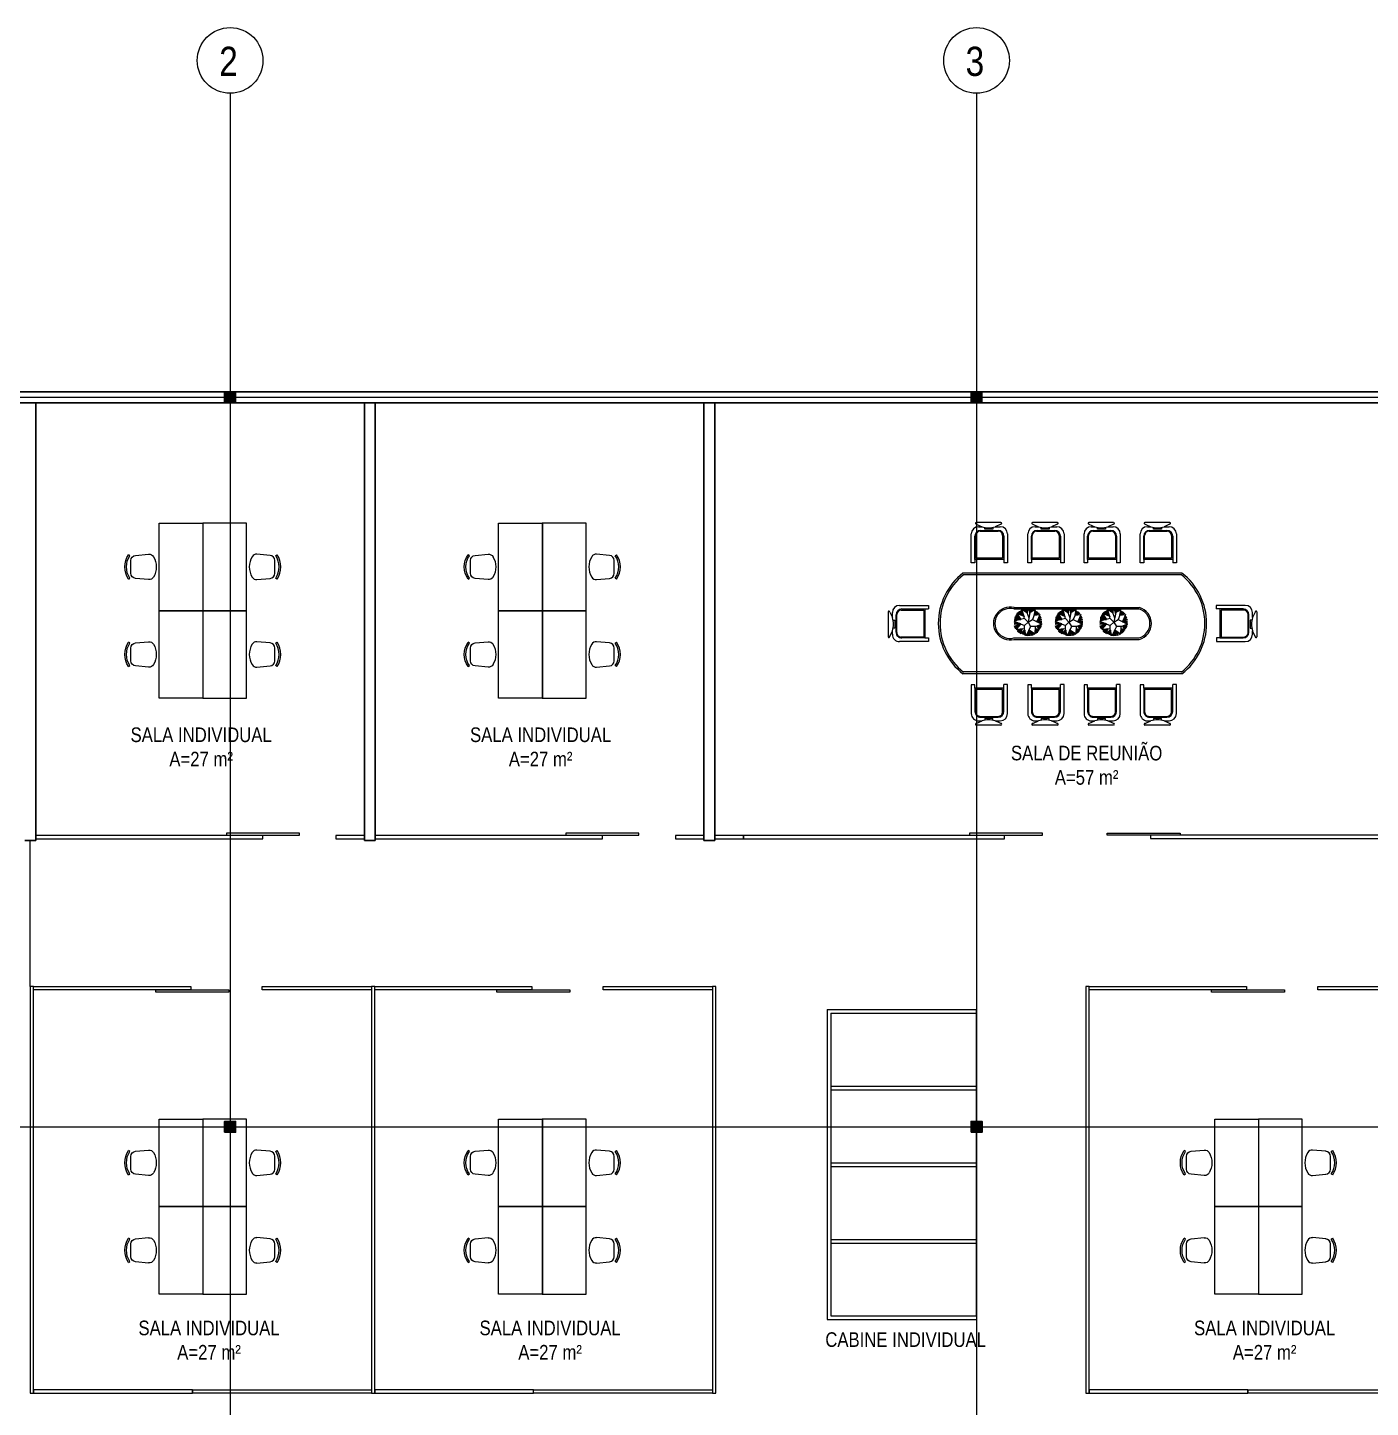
# Model space of a CAD drawing. Header units: metres. Extents: x -71 to 881, y -503 to 661.
# Drawn here: x -57.89 to -39.49, y 171.27 to 190.19 of the extents above; entities that cross this region are included whole.
import ezdxf

# ---------------------------------------------------------------- set-up
doc = ezdxf.new("R2010")
doc.units = ezdxf.units.M
for name, color, linetype, lineweight in [('02. Paredes', 6, 'Continuous', 30), ('05. Textos', 5, 'Continuous', 0), ('07. Mobiliário', 51, 'Continuous', 5), ('12. Eixos', 4, 'Continuous', 15), ('Parede', 6, 'Continuous', 30)]:
    doc.layers.add(name, color=color, linetype=linetype, lineweight=lineweight)
doc.styles.add('ESC 1.100', font='ARIALN.TTF', dxfattribs={"height": 0.2})

# ---------------------------------------------------------------- blocks, each defined once
blk = doc.blocks.new('pilar')
h = blk.add_hatch(color=6)
h.dxf.hatch_style = 1
h.paths.add_polyline_path([(581.948, 175.423), (582.098, 175.423), (582.098, 175.573), (581.948, 175.573)])
at = {"layer": 'Parede'}
blk.add_lwpolyline([(581.948, 175.423), (582.098, 175.423), (582.098, 175.573), (581.948, 175.573)], close=True, dxfattribs=at)
blk = doc.blocks.new('A$C4C123E81')
for p, q in [((1235, 5090), (1579, 5090)), ((1237, 5066), (1315, 5031)), ((1315, 5031), (1245, 5031)), ((1522, 4969), (1271, 4969)), ((1515, 4981), (1275, 4981)), ((1349, 5023), (1349, 4997)), ((1349, 4997), (1460, 4997)), ((1460, 4997), (1460, 5023)), ((1545, 5031), (1495, 5031)), ((1577, 5066), (1497, 5031)), ((1145, 4931), (1145, 4531)), ((1195, 4901), (1195, 4581)), ((1211, 4909), (1211, 4599)), ((1582, 4599), (1582, 4909)), ((1595, 4581), (1595, 4901)), ((1645, 4534), (1645, 4931)), ((1195, 4581), (1195, 4531)), ((1195, 4581), (1595, 4581)), ((1211, 4599), (1582, 4599)), ((1595, 4581), (1595, 4534)), ((1145, 4531), (1195, 4531)), ((1595, 4534), (1645, 4534)), ((700, 4057), (700, 1034)), ((724, 4049), (724, 1042)), ((2065, 4049), (2065, 1042)), ((2089, 4057), (2089, 1034)), ((1, 3889), (1, 3546)), ((24, 3887), (60, 3809)), ((60, 3809), (60, 3880)), ((110, 3610), (110, 3850)), ((121, 3602), (121, 3853)), ((160, 3980), (560, 3980)), ((181, 3913), (492, 3913)), ((190, 3930), (510, 3930)), ((492, 3913), (492, 3542)), ((510, 3930), (560, 3930)), ((510, 3930), (510, 3530)), ((560, 3980), (560, 3930)), ((2239, 3980), (2239, 3930)), ((2639, 3980), (2239, 3980)), ((2289, 3930), (2239, 3930)), ((2289, 3930), (2289, 3530)), ((2609, 3930), (2289, 3930)), ((2307, 3913), (2307, 3542)), ((2617, 3913), (2307, 3913)), ((2677, 3602), (2677, 3853)), ((2689, 3610), (2689, 3850)), ((2774, 3887), (2739, 3809)), ((2739, 3809), (2739, 3880)), ((2798, 3889), (2798, 3546)), ((24, 3548), (60, 3628)), ((60, 3580), (60, 3629)), ((67, 3776), (94, 3776)), ((94, 3664), (67, 3664)), ((94, 3776), (94, 3664)), ((2705, 3776), (2705, 3664)), ((2731, 3776), (2705, 3776)), ((2705, 3664), (2731, 3664)), ((2739, 3580), (2739, 3629)), ((2774, 3548), (2739, 3628)), ((557, 3480), (160, 3480)), ((492, 3542), (181, 3542)), ((510, 3530), (190, 3530)), ((510, 3530), (557, 3530)), ((557, 3530), (557, 3480)), ((1175, 1736), (1175, 3462)), ((1195, 1736), (1195, 3462)), ((1595, 1736), (1595, 3462)), ((1615, 1736), (1615, 3462)), ((2289, 3530), (2242, 3530)), ((2242, 3530), (2242, 3480)), ((2242, 3480), (2639, 3480)), ((2289, 3530), (2609, 3530)), ((2307, 3542), (2617, 3542)), ((1281, 3200), (1230, 3239)), ((1233, 3244), (1281, 3200)), ((1242, 3256), (1281, 3200)), ((1256, 3266), (1281, 3200)), ((1271, 3276), (1372, 3237)), ((1282, 3200), (1271, 3276)), ((1372, 3237), (1289, 3285)), ((1372, 3237), (1308, 3296)), ((1372, 3237), (1330, 3302)), ((1339, 3175), (1407, 3304)), ((1347, 3303), (1372, 3237)), ((1366, 3307), (1372, 3237)), ((1386, 3307), (1372, 3237)), ((1372, 3237), (1401, 3303)), ((1407, 3304), (1437, 3224)), ((1422, 3302), (1431, 3240)), ((1435, 3302), (1431, 3240)), ((1448, 3294), (1431, 3240)), ((1431, 3240), (1457, 3288)), ((1465, 3285), (1431, 3240)), ((1431, 3240), (1476, 3275)), ((1474, 3268), (1431, 3240)), ((1467, 3216), (1479, 3274)), ((1485, 3272), (1467, 3216)), ((1467, 3216), (1474, 3268)), ((1498, 3263), (1467, 3216)), ((1509, 3254), (1467, 3216)), ((1517, 3245), (1467, 3216)), ((1467, 3216), (1523, 3238)), ((1, 3114), (1, 2771)), ((24, 3113), (60, 3035)), ((60, 3035), (60, 3105)), ((110, 2835), (110, 3075)), ((121, 2828), (121, 3079)), ((160, 3205), (560, 3205)), ((181, 3139), (492, 3139)), ((190, 3155), (510, 3155)), ((492, 3139), (492, 2768)), ((510, 3155), (560, 3155)), ((510, 3155), (510, 2755)), ((560, 3205), (560, 3155)), ((1257, 3139), (1183, 3143)), ((1183, 3115), (1257, 3139)), ((1257, 3139), (1183, 3128)), ((1255, 3103), (1183, 3115)), ((1184, 3102), (1253, 3103)), ((1244, 3098), (1184, 3087)), ((1242, 3142), (1186, 3151)), ((1186, 3080), (1244, 3098)), ((1189, 3064), (1244, 3098)), ((1192, 3174), (1242, 3142)), ((1242, 3142), (1192, 3169)), ((1194, 3049), (1244, 3098)), ((1197, 3191), (1242, 3142)), ((1200, 3035), (1244, 3098)), ((1327, 3067), (1200, 3035)), ((1297, 3059), (1205, 3027)), ((1242, 3142), (1207, 3207)), ((1207, 3207), (1281, 3200)), ((1281, 3200), (1210, 3215)), ((1212, 3014), (1297, 3059)), ((1281, 3200), (1221, 3228)), ((1221, 3001), (1297, 3059)), ((1230, 2987), (1297, 3059)), ((1242, 3142), (1375, 3115)), ((1297, 3059), (1242, 2975)), ((1244, 3098), (1316, 3127)), ((1297, 3059), (1253, 2967)), ((1297, 3059), (1259, 2961)), ((1281, 3200), (1339, 3175)), ((1375, 3115), (1327, 3067)), ((1327, 3067), (1363, 2923)), ((1375, 3115), (1339, 3175)), ((1363, 2923), (1423, 3067)), ((1375, 3115), (1435, 3151)), ((1423, 3067), (1375, 3115)), ((1471, 3067), (1423, 3067)), ((1437, 3224), (1435, 3151)), ((1435, 3151), (1567, 3091)), ((1540, 3213), (1437, 3217)), ((1475, 2951), (1465, 3067)), ((1467, 3216), (1534, 3221)), ((1567, 3091), (1471, 3067)), ((1483, 3128), (1540, 3213)), ((1551, 3202), (1483, 3128)), ((1561, 3183), (1483, 3128)), ((1567, 3167), (1483, 3128)), ((1567, 3143), (1483, 3128)), ((1567, 3108), (1483, 3128)), ((1567, 3126), (1483, 3128)), ((1486, 3070), (1559, 3072)), ((1533, 3005), (1486, 3070)), ((1486, 3070), (1534, 3012)), ((1486, 3070), (1542, 3027)), ((1486, 3070), (1552, 3056)), ((1486, 3070), (1549, 3042)), ((2239, 3205), (2239, 3155)), ((2639, 3205), (2239, 3205)), ((2289, 3155), (2239, 3155)), ((2289, 3155), (2289, 2755)), ((2609, 3155), (2289, 3155)), ((2307, 3139), (2307, 2768)), ((2617, 3139), (2307, 3139)), ((2677, 2828), (2677, 3079)), ((2689, 2835), (2689, 3075)), ((2774, 3113), (2739, 3035)), ((2739, 3035), (2739, 3105)), ((2798, 3114), (2798, 2771)), ((67, 3001), (94, 3001)), ((94, 2890), (67, 2890)), ((94, 3001), (94, 2890)), ((1259, 2961), (1339, 3017)), ((1339, 3017), (1268, 2956)), ((1339, 3017), (1281, 2949)), ((1339, 3017), (1289, 2943)), ((1339, 3017), (1307, 2934)), ((1315, 2930), (1339, 3017)), ((1328, 2929), (1339, 3017)), ((1345, 2926), (1339, 3017)), ((1402, 3017), (1372, 2922)), ((1402, 3017), (1392, 2922)), ((1472, 2945), (1402, 3017)), ((1459, 2934), (1402, 3017)), ((1448, 2927), (1402, 3017)), ((1431, 2922), (1402, 3017)), ((1402, 3017), (1410, 2922)), ((1402, 3017), (1475, 2951)), ((1467, 3035), (1481, 2955)), ((1467, 3035), (1497, 2964)), ((1504, 2970), (1467, 3035)), ((1513, 2978), (1467, 3035)), ((1467, 3035), (1533, 3005)), ((1530, 2999), (1467, 3035)), ((1522, 2988), (1467, 3035)), ((2705, 3001), (2705, 2890)), ((2731, 3001), (2705, 3001)), ((2705, 2890), (2731, 2890)), ((24, 2773), (60, 2853)), ((60, 2805), (60, 2855)), ((557, 2705), (160, 2705)), ((492, 2768), (181, 2768)), ((510, 2755), (190, 2755)), ((510, 2755), (557, 2755)), ((557, 2755), (557, 2705)), ((1372, 2619), (1289, 2668)), ((1372, 2619), (1308, 2678)), ((1372, 2619), (1330, 2684)), ((1339, 2557), (1407, 2686)), ((1347, 2685), (1372, 2619)), ((1366, 2689), (1372, 2619)), ((1386, 2689), (1372, 2619)), ((1372, 2619), (1401, 2686)), ((1407, 2686), (1437, 2606)), ((1422, 2684), (1431, 2623)), ((1435, 2684), (1431, 2623)), ((1448, 2677), (1431, 2623)), ((1431, 2623), (1457, 2671)), ((1465, 2668), (1431, 2623)), ((2289, 2755), (2242, 2755)), ((2242, 2755), (2242, 2705)), ((2242, 2705), (2639, 2705)), ((2289, 2755), (2609, 2755)), ((2307, 2768), (2617, 2768)), ((2739, 2805), (2739, 2855)), ((2774, 2773), (2739, 2853)), ((1257, 2521), (1183, 2525)), ((1183, 2498), (1257, 2521)), ((1257, 2521), (1183, 2511)), ((1255, 2486), (1183, 2498)), ((1184, 2485), (1253, 2486)), ((1244, 2480), (1184, 2469)), ((1242, 2524), (1186, 2534)), ((1186, 2463), (1244, 2480)), ((1189, 2447), (1244, 2480)), ((1192, 2557), (1242, 2524)), ((1242, 2524), (1192, 2551)), ((1194, 2432), (1244, 2480)), ((1197, 2573), (1242, 2524)), ((1200, 2417), (1244, 2480)), ((1242, 2524), (1207, 2590)), ((1207, 2590), (1281, 2583)), ((1281, 2583), (1210, 2598)), ((1281, 2583), (1221, 2611)), ((1281, 2583), (1230, 2621)), ((1233, 2627), (1281, 2583)), ((1242, 2639), (1281, 2583)), ((1242, 2524), (1375, 2498)), ((1244, 2480), (1316, 2509)), ((1256, 2649), (1281, 2583)), ((1271, 2659), (1372, 2619)), ((1282, 2582), (1271, 2659)), ((1281, 2583), (1339, 2557)), ((1375, 2497), (1327, 2449)), ((1375, 2497), (1339, 2557)), ((1375, 2497), (1435, 2533)), ((1423, 2449), (1375, 2497)), ((1431, 2623), (1476, 2658)), ((1474, 2651), (1431, 2623)), ((1437, 2606), (1435, 2533)), ((1435, 2533), (1567, 2473)), ((1540, 2596), (1437, 2599)), ((1467, 2598), (1479, 2657)), ((1485, 2655), (1467, 2598)), ((1467, 2598), (1474, 2651)), ((1498, 2646), (1467, 2598)), ((1509, 2636), (1467, 2598)), ((1517, 2628), (1467, 2598)), ((1467, 2598), (1523, 2621)), ((1467, 2598), (1534, 2603)), ((1483, 2511), (1540, 2596)), ((1551, 2584), (1483, 2511)), ((1561, 2565), (1483, 2511)), ((1567, 2550), (1483, 2511)), ((1567, 2526), (1483, 2511)), ((1567, 2490), (1483, 2511)), ((1567, 2509), (1483, 2511)), ((1, 2338), (1, 1995)), ((24, 2336), (60, 2258)), ((60, 2258), (60, 2329)), ((110, 2059), (110, 2299)), ((121, 2051), (121, 2302)), ((160, 2429), (560, 2429)), ((181, 2362), (492, 2362)), ((190, 2379), (510, 2379)), ((492, 2362), (492, 1991)), ((510, 2379), (560, 2379)), ((510, 2379), (510, 1979)), ((560, 2429), (560, 2379)), ((1327, 2449), (1200, 2417)), ((1297, 2442), (1205, 2410)), ((1212, 2397), (1297, 2442)), ((1221, 2383), (1297, 2442)), ((1230, 2370), (1297, 2442)), ((1297, 2442), (1242, 2358)), ((1297, 2442), (1253, 2349)), ((1297, 2442), (1259, 2344)), ((1259, 2344), (1339, 2399)), ((1339, 2399), (1268, 2338)), ((1339, 2399), (1281, 2332)), ((1339, 2399), (1289, 2326)), ((1339, 2399), (1307, 2317)), ((1315, 2313), (1339, 2399)), ((1327, 2449), (1363, 2306)), ((1328, 2311), (1339, 2399)), ((1345, 2308), (1339, 2399)), ((1363, 2306), (1423, 2449)), ((1402, 2399), (1372, 2305)), ((1402, 2399), (1392, 2305)), ((1472, 2328), (1402, 2399)), ((1459, 2317), (1402, 2399)), ((1448, 2310), (1402, 2399)), ((1431, 2305), (1402, 2399)), ((1402, 2399), (1410, 2305)), ((1402, 2399), (1475, 2333)), ((1471, 2449), (1423, 2449)), ((1475, 2333), (1465, 2449)), ((1467, 2417), (1481, 2337)), ((1467, 2417), (1497, 2347)), ((1504, 2352), (1467, 2417)), ((1513, 2360), (1467, 2417)), ((1467, 2417), (1533, 2388)), ((1530, 2382), (1467, 2417)), ((1522, 2371), (1467, 2417)), ((1567, 2473), (1471, 2449)), ((1486, 2453), (1559, 2455)), ((1533, 2388), (1486, 2453)), ((1486, 2453), (1534, 2395)), ((1486, 2453), (1542, 2410)), ((1486, 2453), (1552, 2438)), ((1486, 2453), (1549, 2425)), ((2239, 2429), (2239, 2379)), ((2639, 2429), (2239, 2429)), ((2289, 2379), (2239, 2379)), ((2289, 2379), (2289, 1979)), ((2609, 2379), (2289, 2379)), ((2307, 2362), (2307, 1991)), ((2617, 2362), (2307, 2362)), ((2677, 2051), (2677, 2302)), ((2689, 2059), (2689, 2299)), ((2774, 2336), (2739, 2258)), ((2739, 2258), (2739, 2329)), ((2798, 2338), (2798, 1995)), ((67, 2225), (94, 2225)), ((94, 2113), (67, 2113)), ((94, 2225), (94, 2113)), ((1372, 2054), (1289, 2103)), ((1372, 2054), (1308, 2113)), ((1372, 2054), (1330, 2119)), ((1339, 1992), (1407, 2121)), ((1347, 2120), (1372, 2054)), ((1366, 2124), (1372, 2054)), ((1386, 2124), (1372, 2054)), ((1372, 2054), (1401, 2121)), ((1407, 2121), (1437, 2041)), ((1422, 2119), (1431, 2058)), ((1435, 2119), (1431, 2058)), ((1448, 2112), (1431, 2058)), ((1431, 2058), (1457, 2106)), ((1465, 2103), (1431, 2058)), ((2705, 2225), (2705, 2113)), ((2731, 2225), (2705, 2225)), ((2705, 2113), (2731, 2113)), ((24, 1997), (60, 2077)), ((60, 2029), (60, 2078)), ((557, 1929), (160, 1929)), ((492, 1991), (181, 1991)), ((510, 1979), (190, 1979)), ((510, 1979), (557, 1979)), ((557, 1979), (557, 1929)), ((1257, 1956), (1183, 1960)), ((1183, 1933), (1257, 1956)), ((1257, 1956), (1183, 1946)), ((1255, 1921), (1183, 1933)), ((1184, 1920), (1253, 1921)), ((1244, 1915), (1184, 1904)), ((1242, 1959), (1186, 1969)), ((1186, 1898), (1244, 1915)), ((1189, 1882), (1244, 1915)), ((1192, 1992), (1242, 1959)), ((1242, 1959), (1192, 1986)), ((1194, 1867), (1244, 1915)), ((1197, 2008), (1242, 1959)), ((1200, 1852), (1244, 1915)), ((1242, 1959), (1207, 2025)), ((1207, 2025), (1281, 2018)), ((1281, 2018), (1210, 2033)), ((1281, 2018), (1221, 2046)), ((1281, 2018), (1230, 2056)), ((1233, 2062), (1281, 2018)), ((1242, 2074), (1281, 2018)), ((1242, 1959), (1375, 1932)), ((1244, 1915), (1316, 1944)), ((1256, 2084), (1281, 2018)), ((1271, 2094), (1372, 2054)), ((1282, 2017), (1271, 2094)), ((1281, 2018), (1339, 1992)), ((1375, 1932), (1327, 1884)), ((1375, 1932), (1339, 1992)), ((1375, 1932), (1435, 1968)), ((1423, 1884), (1375, 1932)), ((1431, 2058), (1476, 2093)), ((1474, 2086), (1431, 2058)), ((1437, 2041), (1435, 1968)), ((1435, 1968), (1567, 1908)), ((1540, 2031), (1437, 2034)), ((1467, 2033), (1479, 2092)), ((1485, 2089), (1467, 2033)), ((1467, 2033), (1474, 2086)), ((1498, 2081), (1467, 2033)), ((1509, 2071), (1467, 2033)), ((1517, 2063), (1467, 2033)), ((1467, 2033), (1523, 2056)), ((1467, 2033), (1534, 2038)), ((1567, 1908), (1471, 1884)), ((1483, 1946), (1540, 2031)), ((1551, 2019), (1483, 1946)), ((1561, 2000), (1483, 1946)), ((1567, 1985), (1483, 1946)), ((1567, 1961), (1483, 1946)), ((1567, 1925), (1483, 1946)), ((1567, 1944), (1483, 1946)), ((2289, 1979), (2242, 1979)), ((2242, 1979), (2242, 1929)), ((2242, 1929), (2639, 1929)), ((2289, 1979), (2609, 1979)), ((2307, 1991), (2617, 1991)), ((2739, 2029), (2739, 2078)), ((2774, 1997), (2739, 2077)), ((1327, 1884), (1200, 1852)), ((1297, 1877), (1205, 1845)), ((1212, 1832), (1297, 1877)), ((1221, 1818), (1297, 1877)), ((1230, 1805), (1297, 1877)), ((1297, 1877), (1242, 1793)), ((1297, 1877), (1253, 1784)), ((1297, 1877), (1259, 1779)), ((1259, 1779), (1339, 1834)), ((1339, 1834), (1268, 1773)), ((1339, 1834), (1281, 1767)), ((1339, 1834), (1289, 1761)), ((1339, 1834), (1307, 1752)), ((1315, 1748), (1339, 1834)), ((1327, 1884), (1363, 1740)), ((1328, 1746), (1339, 1834)), ((1345, 1743), (1339, 1834)), ((1363, 1740), (1423, 1884)), ((1402, 1834), (1372, 1740)), ((1402, 1834), (1392, 1740)), ((1472, 1763), (1402, 1834)), ((1459, 1752), (1402, 1834)), ((1448, 1745), (1402, 1834)), ((1431, 1740), (1402, 1834)), ((1402, 1834), (1410, 1740)), ((1402, 1834), (1475, 1768)), ((1471, 1884), (1423, 1884)), ((1475, 1768), (1465, 1884)), ((1467, 1852), (1481, 1772)), ((1467, 1852), (1497, 1782)), ((1504, 1787), (1467, 1852)), ((1513, 1795), (1467, 1852)), ((1467, 1852), (1533, 1823)), ((1530, 1817), (1467, 1852)), ((1522, 1806), (1467, 1852)), ((1486, 1888), (1559, 1890)), ((1533, 1823), (1486, 1888)), ((1486, 1888), (1534, 1830)), ((1486, 1888), (1542, 1845)), ((1486, 1888), (1552, 1873)), ((1486, 1888), (1549, 1860)), ((1, 1558), (1, 1215)), ((24, 1556), (60, 1478)), ((60, 1478), (60, 1549)), ((160, 1649), (560, 1649)), ((181, 1582), (492, 1582)), ((190, 1599), (510, 1599)), ((492, 1582), (492, 1212)), ((510, 1599), (560, 1599)), ((510, 1599), (510, 1199)), ((560, 1649), (560, 1599)), ((2239, 1649), (2239, 1599)), ((2639, 1649), (2239, 1649)), ((2289, 1599), (2239, 1599)), ((2289, 1599), (2289, 1199)), ((2609, 1599), (2289, 1599)), ((2307, 1582), (2307, 1212)), ((2617, 1582), (2307, 1582)), ((2774, 1556), (2739, 1478)), ((2739, 1478), (2739, 1549)), ((2798, 1558), (2798, 1215)), ((67, 1445), (94, 1445)), ((94, 1334), (67, 1334)), ((94, 1445), (94, 1334)), ((110, 1279), (110, 1519)), ((121, 1272), (121, 1522)), ((2677, 1272), (2677, 1522)), ((2689, 1279), (2689, 1519)), ((2705, 1445), (2705, 1334)), ((2731, 1445), (2705, 1445)), ((2705, 1334), (2731, 1334)), ((24, 1217), (60, 1297)), ((60, 1249), (60, 1299)), ((557, 1149), (160, 1149)), ((492, 1212), (181, 1212)), ((510, 1199), (190, 1199)), ((510, 1199), (557, 1199)), ((557, 1199), (557, 1149)), ((2289, 1199), (2242, 1199)), ((2242, 1199), (2242, 1149)), ((2242, 1149), (2639, 1149)), ((2289, 1199), (2609, 1199)), ((2307, 1212), (2617, 1212)), ((2739, 1249), (2739, 1299)), ((2774, 1217), (2739, 1297)), ((1145, 560), (1195, 560)), ((1145, 160), (1145, 560)), ((1195, 510), (1195, 560)), ((1195, 510), (1595, 510)), ((1195, 190), (1195, 510)), ((1211, 492), (1582, 492)), ((1211, 181), (1211, 492)), ((1582, 492), (1582, 181)), ((1595, 510), (1595, 557)), ((1595, 557), (1645, 557)), ((1595, 510), (1595, 190)), ((1645, 557), (1645, 160)), ((1235, 1), (1579, 1)), ((1237, 24), (1315, 60)), ((1315, 60), (1245, 60)), ((1522, 121), (1271, 121)), ((1515, 110), (1275, 110)), ((1349, 94), (1460, 94)), ((1349, 67), (1349, 94)), ((1460, 94), (1460, 67)), ((1545, 60), (1495, 60)), ((1577, 24), (1497, 60))]:
    blk.add_line(p, q)
for centre, radius, start, end in [((1245, 4931), 100, 90, 180), ((1275, 4901), 80, 90, 180), ((1271, 4909), 60, 90, 180), ((1237, 5078), 12.2, 98.7908, 276.7415), ((1406, 5315), 298, 252.2977, 287.7023), ((1515, 4901), 80, 0, 90), ((1522, 4909), 60, 0, 90), ((1545, 4931), 100, 0, 90), ((1577, 5078), 12.2, 263.2585, 81.2092), ((1395, 3518), 879, 37.8031, 142.1969), ((1395, 3518), 855, 38.3502, 141.6498), ((12, 3888), 12.2, 353.2585, 171.2092), ((160, 3880), 100, 90, 180), ((-224, 3719), 298, 342.2977, 17.7023), ((190, 3850), 80, 90, 180), ((181, 3853), 60, 90, 180), ((2609, 3850), 80, 0, 90), ((2617, 3853), 60, 0, 90), ((2639, 3880), 100, 0, 90), ((3023, 3719), 298, 162.2977, 197.7023), ((2786, 3888), 12.2, 8.7908, 186.7415), ((1395, 3408), 227, 14.9901, 165.0099), ((12, 3547), 12.2, 188.7908, 6.7415), ((160, 3580), 100, 180, 270), ((190, 3610), 80, 180, 270), ((181, 3602), 60, 180, 270), ((1395, 3408), 207, 14.9901, 165.0099), ((2609, 3610), 80, 270, 0), ((2617, 3602), 60, 270, 0), ((2639, 3580), 100, 270, 0), ((2786, 3547), 12.2, 173.2585, 351.2092), ((12, 3113), 12.2, 353.2585, 171.2092), ((160, 3105), 100, 90, 180), ((190, 3075), 80, 90, 180), ((181, 3079), 60, 90, 180), ((2609, 3075), 80, 0, 90), ((2617, 3079), 60, 0, 90), ((2639, 3105), 100, 0, 90), ((2786, 3113), 12.2, 8.7908, 186.7415), ((-224, 2944), 298, 342.2977, 17.7023), ((3023, 2944), 298, 162.2977, 197.7023), ((12, 2773), 12.2, 188.7908, 6.7415), ((160, 2805), 100, 180, 270), ((190, 2835), 80, 180, 270), ((181, 2828), 60, 180, 270), ((2609, 2835), 80, 270, 0), ((2617, 2828), 60, 270, 0), ((2639, 2805), 100, 270, 0), ((2786, 2773), 12.2, 173.2585, 351.2092), ((12, 2336), 12.2, 353.2585, 171.2092), ((160, 2329), 100, 90, 180), ((190, 2299), 80, 90, 180), ((181, 2302), 60, 90, 180), ((2609, 2299), 80, 0, 90), ((2617, 2302), 60, 0, 90), ((2639, 2329), 100, 0, 90), ((2786, 2336), 12.2, 8.7908, 186.7415), ((-224, 2167), 298, 342.2977, 17.7023), ((3023, 2167), 298, 162.2977, 197.7023), ((12, 1996), 12.2, 188.7908, 6.7415), ((160, 2029), 100, 180, 270), ((190, 2059), 80, 180, 270), ((181, 2051), 60, 180, 270), ((2609, 2059), 80, 270, 0), ((2617, 2051), 60, 270, 0), ((2639, 2029), 100, 270, 0), ((2786, 1996), 12.2, 173.2585, 351.2092), ((1395, 1682), 227, 165.0099, 14.9901), ((1395, 1682), 207, 165.0099, 14.9901), ((12, 1557), 12.2, 353.2585, 171.2092), ((160, 1549), 100, 90, 180), ((190, 1519), 80, 90, 180), ((181, 1522), 60, 90, 180), ((2609, 1519), 80, 0, 90), ((2617, 1522), 60, 0, 90), ((2639, 1549), 100, 0, 90), ((2786, 1557), 12.2, 8.7908, 186.7415), ((-224, 1388), 298, 342.2977, 17.7023), ((3023, 1388), 298, 162.2977, 197.7023), ((12, 1217), 12.2, 188.7908, 6.7415), ((160, 1249), 100, 180, 270), ((190, 1279), 80, 180, 270), ((181, 1272), 60, 180, 270), ((2609, 1279), 80, 270, 0), ((2617, 1272), 60, 270, 0), ((2639, 1249), 100, 270, 0), ((2786, 1217), 12.2, 173.2585, 351.2092), ((1395, 1573), 879, 217.8031, 322.1969), ((1395, 1573), 855, 218.3502, 321.6498), ((1245, 160), 100, 180, 270), ((1275, 190), 80, 180, 270), ((1271, 181), 60, 180, 270), ((1237, 12), 12.2, 83.2585, 261.2092), ((1406, -224), 298, 72.2977, 107.7023), ((1515, 190), 80, 270, 0), ((1522, 181), 60, 270, 0), ((1545, 160), 100, 270, 0), ((1577, 12), 12.2, 278.7908, 96.7415)]:
    blk.add_arc(centre, radius, start, end)
blk = doc.blocks.new('A$C63C33222')
at = {"linetype": 'Continuous'}
for p, q in [((1.07, 1.2), (0.47, 1.2)), ((0.47, 1.2), (0.47, 0)), ((1.07, 0), (1.07, 1.2)), ((0.47, 0), (1.07, 0))]:
    blk.add_line(p, q, dxfattribs=at)
for p, q in [((0.052, 0.767), (0.071, 0.753)), ((0.327, 0.774), (0.147, 0.758)), ((0.083, 0.687), (0.083, 0.513)), ((0.071, 0.447), (0.052, 0.433)), ((0.147, 0.442), (0.327, 0.426))]:
    blk.add_line(p, q)
for centre, radius, start, end in [((0.295, 0.6), 0.295, 145.6197, 214.3803), ((0.154, 0.687), 0.0708, 94.9697, 180), ((0.333, 0.703), 0.0708, 31.593, 94.9697), ((0.295, 0.6), 0.272, 145.6197, 214.3803), ((0.165, 0.6), 0.267, 328.407, 31.593), ((0.154, 0.513), 0.0708, 180, 265.0303), ((0.333, 0.497), 0.0708, 265.0303, 328.407)]:
    blk.add_arc(centre, radius, start, end)

msp = doc.modelspace()

# ---------------------------------------------------------------- linework, layer by layer
msp.add_line((-57.855, 177.046), (-57.855, 179.046))
at = {"layer": '02. Paredes'}
for p, q in [((-64.81, 185.196), (-4.81, 185.196)), ((-64.81, 185.046), (-4.81, 185.046)), ((-57.78, 179.046), (-57.78, 185.046)), ((-53.276, 185.046), (-53.276, 179.046)), ((-53.126, 179.046), (-53.126, 185.046)), ((-48.622, 185.046), (-48.622, 179.046)), ((-48.472, 179.046), (-48.472, 185.046)), ((-57.93, 179.046), (-57.78, 179.046)), ((-53.276, 179.046), (-53.126, 179.046)), ((-48.622, 179.046), (-48.472, 179.046))]:
    msp.add_line(p, q, dxfattribs=at)
at = {"layer": '05. Textos'}
for centre in [(-55.116, 189.738), (-44.885, 189.738)]:
    msp.add_circle(centre, 0.45, dxfattribs=at)
at = {"layer": '07. Mobiliário'}
for p, q in [((-46.934, 176.728), (-44.884, 176.728)), ((-46.884, 176.678), (-44.884, 176.678)), ((-46.884, 175.678), (-44.884, 175.678)), ((-46.884, 175.628), (-44.884, 175.628)), ((-46.884, 174.628), (-44.884, 174.628)), ((-46.884, 174.578), (-44.884, 174.578)), ((-46.884, 173.578), (-44.884, 173.578)), ((-46.884, 173.528), (-44.884, 173.528)), ((-44.884, 172.528), (-44.884, 172.478)), ((-55.634, 171.514), (-55.634, 171.469)), ((-41.165, 171.514), (-41.165, 171.469))]:
    msp.add_line(p, q, dxfattribs=at)
for points in [[(-57.78, 179.069), (-54.667, 179.069), (-54.667, 179.114), (-57.78, 179.114)], [(-55.167, 179.117), (-54.167, 179.117), (-54.167, 179.146), (-55.167, 179.146)], [(-53.667, 179.069), (-53.276, 179.069), (-53.276, 179.114), (-53.667, 179.114)], [(-53.126, 179.069), (-50.013, 179.069), (-50.013, 179.114), (-53.126, 179.114)], [(-50.513, 179.117), (-49.513, 179.117), (-49.513, 179.146), (-50.513, 179.146)], [(-49.013, 179.069), (-48.622, 179.069), (-48.622, 179.114), (-49.013, 179.114)], [(-48.472, 179.069), (-48.08, 179.069), (-48.08, 179.114), (-48.472, 179.114)], [(-48.08, 179.069), (-44.501, 179.069), (-44.501, 179.114), (-48.08, 179.114)], [(-44.982, 179.117), (-43.982, 179.117), (-43.982, 179.146), (-44.982, 179.146)], [(-42.096, 179.117), (-43.096, 179.117), (-43.096, 179.146), (-42.096, 179.146)], [(-42.501, 179.071), (-38.922, 179.071), (-38.922, 179.117), (-42.501, 179.117)], [(-57.809, 171.471), (-57.809, 177.046), (-57.855, 177.046), (-57.855, 171.471)], [(-57.809, 177.046), (-55.654, 177.046), (-55.654, 177), (-57.809, 177)], [(-54.679, 177.046), (-53.179, 177.046), (-53.179, 177), (-54.679, 177)], [(-53.134, 171.469), (-53.134, 177.043), (-53.179, 177.043), (-53.179, 171.469)], [(-53.134, 177.046), (-50.979, 177.046), (-50.979, 177), (-53.134, 177)], [(-50.003, 177.046), (-48.504, 177.046), (-48.504, 177), (-50.003, 177)], [(-48.459, 171.469), (-48.459, 177.043), (-48.504, 177.043), (-48.504, 171.469)], [(-43.34, 171.471), (-43.34, 177.046), (-43.385, 177.046), (-43.385, 171.471)], [(-43.34, 177.046), (-41.185, 177.046), (-41.185, 177), (-43.34, 177)], [(-40.209, 177.046), (-38.71, 177.046), (-38.71, 177), (-40.209, 177)], [(-56.134, 176.998), (-55.134, 176.998), (-55.134, 176.969), (-56.134, 176.969)], [(-51.459, 176.998), (-50.459, 176.998), (-50.459, 176.969), (-51.459, 176.969)], [(-41.665, 176.998), (-40.665, 176.998), (-40.665, 176.969), (-41.665, 176.969)], [(-55.634, 171.514), (-53.179, 171.514), (-53.179, 171.469), (-55.634, 171.469)], [(-50.959, 171.514), (-48.504, 171.514), (-48.504, 171.469), (-50.959, 171.469)], [(-41.165, 171.514), (-38.71, 171.514), (-38.71, 171.469), (-41.165, 171.469)]]:
    msp.add_lwpolyline(points, close=True, dxfattribs=at)
for points in [[(-46.934, 176.728), (-46.934, 172.478), (-44.884, 172.478)], [(-46.884, 172.528), (-44.884, 172.528), (-44.884, 176.728)], [(-46.884, 176.678), (-46.884, 172.528)], [(-55.634, 171.514), (-57.809, 171.514), (-57.809, 171.471), (-55.634, 171.469)], [(-50.959, 171.514), (-53.134, 171.514), (-53.134, 171.471), (-50.959, 171.469)], [(-41.165, 171.514), (-43.34, 171.514), (-43.34, 171.471), (-41.165, 171.469)]]:
    msp.add_lwpolyline(points, dxfattribs=at)
at = {"layer": '12. Eixos'}
for p, q in [((-55.116, 189.288), (-55.116, 151.309)), ((-44.885, 189.288), (-44.885, 151.309)), ((-70.467, 185.121), (-2.196, 185.121)), ((-70.467, 175.121), (-2.196, 175.121))]:
    msp.add_line(p, q, dxfattribs=at)

# ---------------------------------------------------------------- block references
for p in [(-637.14, 9.623), (-637.14, 9.623), (-626.909, 9.623), (-637.14, -0.377), (-637.14, -0.377), (-626.908, -0.377), (-626.908, -0.377)]:
    msp.add_blockref('pilar', p)
at = {"layer": '07. Mobiliário', "xscale": -1, "rotation": 180}
for p in [(-56.56, 183.396), (-51.906, 183.396), (-56.56, 182.196), (-51.906, 182.196), (-56.56, 175.228), (-51.906, 175.228), (-42.091, 175.228), (-56.56, 174.028), (-51.906, 174.028), (-42.091, 174.028)]:
    msp.add_blockref('A$C63C33222', p, dxfattribs=at)
at = {"layer": '07. Mobiliário', "rotation": 180}
for p in [(-54.421, 183.396), (-49.767, 183.396), (-54.421, 182.196), (-49.767, 182.196), (-54.421, 175.228), (-49.767, 175.228), (-39.952, 175.228), (-54.421, 174.028), (-49.767, 174.028), (-39.952, 174.028)]:
    msp.add_blockref('A$C63C33222', p, dxfattribs=at)
at = {"layer": '07. Mobiliário', "xscale": 0.000993047523337877, "yscale": 0.000993047523337877, "zscale": 0.000993047523337877, "rotation": 270}
msp.add_blockref('A$C4C123E81', (-46.098, 183.406), dxfattribs=at)

# ---------------------------------------------------------------- texts
at = {"layer": '05. Textos', "style": 'ESC 1.100'}
for s, p in [('2', (-55.266, 189.526)), ('3', (-45.035, 189.526))]:
    msp.add_text(s, height=0.4, dxfattribs=at).set_placement(p)
at = {"layer": '05. Textos', "char_height": 0.2, "width": 6.86676, "attachment_point": 2, "rotation": 359.9697, "style": 'ESC 1.100'}
for s, insert in [('SALA INDIVIDUAL\\PA=27 m²', (-55.513, 180.595)), ('SALA INDIVIDUAL\\PA=27 m²', (-50.86, 180.595)), ('SALA DE REUNIÃO\\PA=57 m²', (-43.376, 180.344)), ('SALA INDIVIDUAL\\PA=27 m²', (-55.405, 172.464)), ('SALA INDIVIDUAL\\PA=27 m²', (-50.73, 172.464)), ('CABINE INDIVIDUAL', (-45.857, 172.304)), ('SALA INDIVIDUAL\\PA=27 m²', (-40.936, 172.464))]:
    msp.add_mtext(s, dxfattribs=dict(at, insert=insert))

doc.saveas('drawing.dxf')
